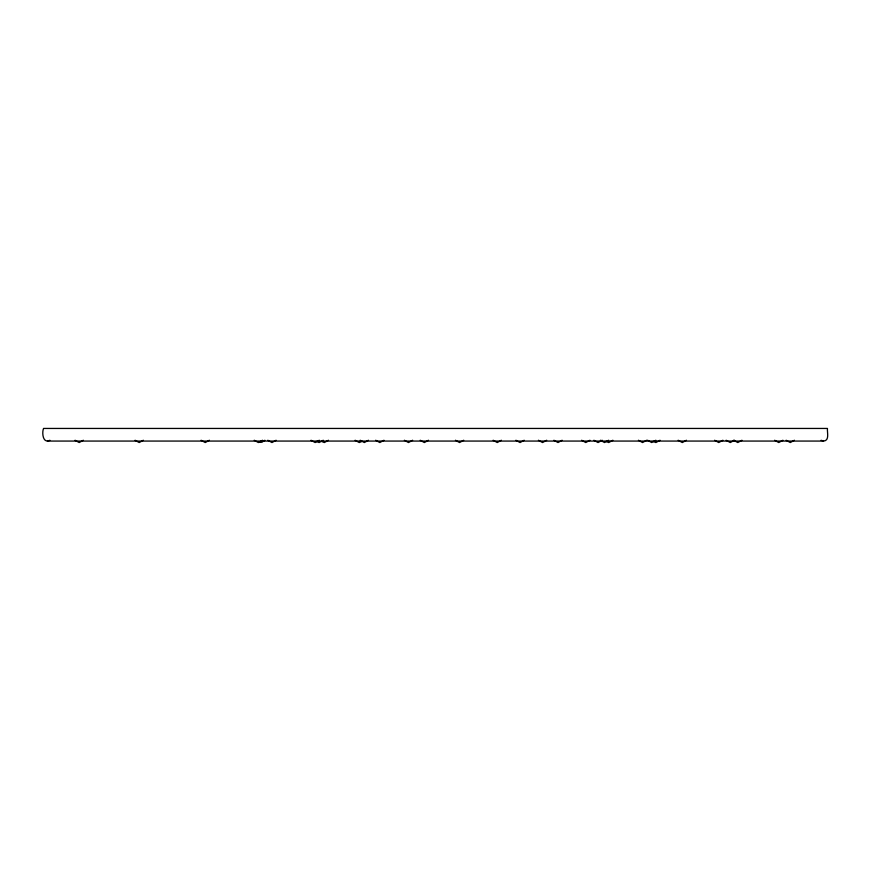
<?xml version="1.0" encoding="UTF-8"?>
<svg xmlns="http://www.w3.org/2000/svg" width="871" height="871" viewBox="0 0 871 871"><rect width="100%" height="100%" fill="white"/><g stroke="black" fill="none" stroke-linecap="round" stroke-linejoin="round"><path stroke-width="1.31" d="M501.369 440.247L497.265 442.555L493.16 440.247M562.111 440.247L558.006 442.555L553.902 440.247M83.333 440.247L79.196 442.555L75.058 440.247M143.345 440.247L139.218 442.555L135.081 440.247M209.388 440.247L205.251 442.555L201.114 440.247M262.509 440.247L258.371 442.555L254.234 440.247M264.871 440.247L261.877 442.261L259.602 442.261M276.096 440.247L271.959 442.555L267.822 440.247M319.298 440.247L315.16 442.555L311.034 440.247M323.261 440.247L319.124 442.555L316.315 441.412M328.476 440.247L324.339 442.555L321.53 441.412M368.477 440.247L364.339 442.555L360.202 440.247M383.959 440.247L379.821 442.555L375.684 440.247M412.636 440.247L408.499 442.555L404.362 440.247M428.499 440.247L424.362 442.555L420.225 440.247M463.72 440.247L459.583 442.555L455.446 440.247M524.19 440.247L520.052 442.555L515.915 440.247M546.694 440.247L542.557 442.555L538.42 440.247M589.907 440.247L585.769 442.555L581.632 440.247M602.177 440.247L598.039 442.555L593.902 440.247M608.677 440.247L604.539 442.555L600.413 440.247M612.857 440.247L608.72 442.555L605.911 441.412M646.696 440.247L642.558 442.555L638.421 440.247M655.841 440.247L651.704 442.555L647.567 440.247M660.022 440.247L655.885 442.555L653.076 441.412M686.446 440.247L682.309 442.555L678.171 440.247M722.886 440.247L718.749 442.555L714.612 440.247M734.405 440.247L730.279 442.555L726.142 440.247M741.929 440.247L737.791 442.555L733.654 440.247M782.898 440.247L778.761 442.555L774.635 440.247M794.428 440.247L790.291 442.555L786.154 440.247M49.887 440.291C42.908 444.014 41.732 432.778 43.55 428.445L827.45 428.445C826.982 432.31 829.813 440.715 823.531 441.064L47.47 441.064M362.053 441.412L359.255 442.555L355.118 440.247M823.531 441.064L821.113 440.291"/></g></svg>
